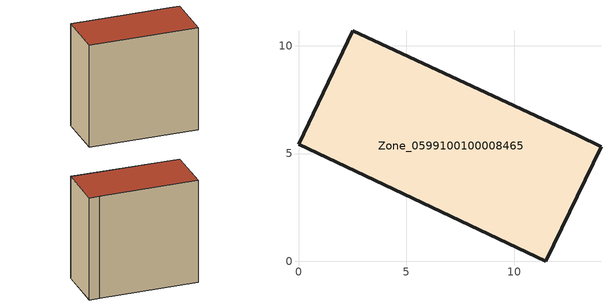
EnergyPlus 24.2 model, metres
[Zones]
Zone_0599100100008465
 floor ground (C_G): 11.47,0 0,5.44 2.52,10.7 12.94,5.84 14.02,5.32 z0
 wall outside (C_F): 0,5.44 11.47,0 14.02,5.32 12.94,5.84 2.52,10.7 0,5.44 z0:12.29
 roof outside (C_R): 14.02,5.32 12.94,5.84 2.52,10.7 0,5.44 11.47,0 z12.29
[BUILDING]
Pand.0599100100008465: North Axis=0; Terrain=City; Loads Convergence Tolerance Value=0.04; Temperature Convergence Tolerance Value=0.4; Solar Distribution=FullExterior; Maximum Number of Warmup Days=25; Minimum Number of Warmup Days=1
[Site:Location]
Rotterdam.The.Hague.AP_ZH_NLD Design_Conditions: Latitude=51.96; Longitude=4.45; Time Zone=1; Elevation=-4.5
[SITE:GROUNDTEMPERATURE:BUILDINGSURFACE]
18, 18, 18, 18, 18, 18, 18, 18, 18, 18, 18, 18
[MATERIAL] Thermal Absorptance=0.9; Solar Absorptance=0.7; Visible Absorptance=0.7
Name | Roughness | Thickness | Conductivity | Density | Specific Heat
G.TI.2015-2018 | MediumSmooth | 0.15 | 0.0428571 | 540 | 1210
F.TI.2015-2018 | Rough | 0.3 | 0.0666667 | 1920 | 840
R.TI.2015-2018 | MediumRough | 0.2 | 0.0333333 | 1500 | 1000
[CONSTRUCTION]
C_G: G.TI.2015-2018
C_F: F.TI.2015-2018
C_R: R.TI.2015-2018
[ZONE]
Zone_0599100100008465: Type=1; Multiplier=1; Ceiling Height=Autocalculate; Volume=Autocalculate; Floor Area=autocalculate; Part of Total Floor Area=Yes
[ZONEINFILTRATION:DESIGNFLOWRATE]
Infil_Zone_0599100100008465: Zone or ZoneList or Space or SpaceList=Zone_0599100100008465; Schedule=AlwaysOn; Design Flow Rate Calculation Method=Flow/Area; Flow Rate per Floor Area=0.0015; Constant Term Coefficient=1; Temperature Term Coefficient=0; Velocity Term Coefficient=0; Velocity Squared Term Coefficient=0
[HVACTEMPLATE:ZONE:IDEALLOADSAIRSYSTEM]
Zone_0599100100008465: Maximum Heating Supply Air Temperature=50; Minimum Cooling Supply Air Temperature=13; Maximum Heating Supply Air Humidity Ratio=0.0156; Minimum Cooling Supply Air Humidity Ratio=0.0077; Heating Limit=NoLimit; Cooling Limit=NoLimit; Dehumidification Control Type=ConstantSensibleHeatRatio; Cooling Sensible Heat Ratio=0.7; Dehumidification Setpoint=60; Humidification Control Type=None; Humidification Setpoint=30; Outdoor Air Method=None; Outdoor Air Flow Rate per Person=0.00944; Outdoor Air Flow Rate per Zone Floor Area=0; Outdoor Air Flow Rate per Zone=0; Demand Controlled Ventilation Type=None; Outdoor Air Economizer Type=NoEconomizer; Heat Recovery Type=None; Sensible Heat Recovery Effectiveness=0.7; Latent Heat Recovery Effectiveness=0.65
[ZONECONTROL:THERMOSTAT]
ThermostatControl_Zone_0599100100008465: Zone or ZoneList=Zone_0599100100008465; Control Type Schedule=DualSetpointControlType; Control 1=Thermostat_Zone_0599100100008465; Temperature Difference Between Cutout And Setpoint=0
[THERMOSTATSETPOINT:DUALSETPOINT]
Thermostat_Zone_0599100100008465: Heating Setpoint Temperature Schedule=HeatingSetpoint_Zone_0599100100008465; Cooling Setpoint Temperature Schedule=CoolingSetpoint_Zone_0599100100008465
[SCHEDULE:COMPACT]
HeatingSetpoint_Zone_0599100100008465: Through: 12/31, For: AllDays, Until: 24:00, 21
CoolingSetpoint_Zone_0599100100008465: Through: 12/31, For: AllDays, Until: 24:00, 24
DualSetpointControlType: Through: 12/31, For: AllDays, Until: 24:00, 4
AlwaysOn: Through: 12/31, For: AllDays, Until: 24:00, 1
